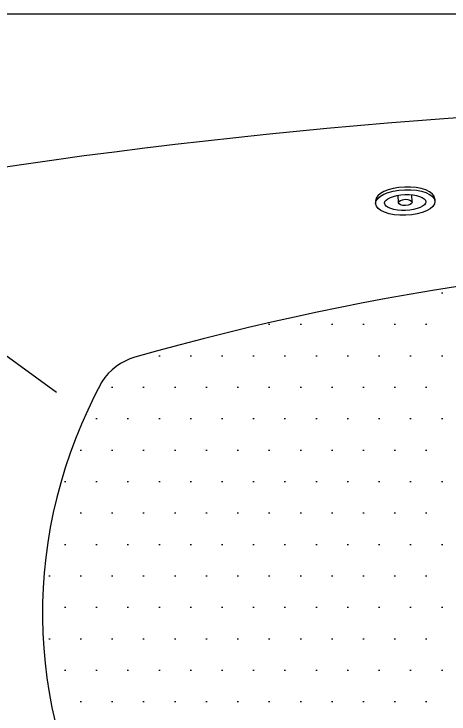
# Model space of a CAD drawing. Header units: millimetres. Extents: x -1273.05 to -1271.22, y 2211.68 to 2212.58.
# Drawn here: x -1272.824 to -1272.477, y 2212.026 to 2212.583 of the extents above; entities that cross this region are included whole.
import ezdxf

# ---------------------------------------------------------------- set-up
doc = ezdxf.new("R2010")
doc.units = ezdxf.units.MM
doc.header["$LTSCALE"] = 10
doc.layers.add('jacuzzi', color=1, linetype='Continuous')

msp = doc.modelspace()

# ---------------------------------------------------------------- hatches: boundary and pattern name
at = {"layer": 'jacuzzi'}
h = msp.add_hatch(dxfattribs=at)
h.set_pattern_fill('DOTS', color=256, scale=0.3999999999999915, style=0)
h.set_pattern_definition([(0, (-1272.095505007261, 2212.986342980403), (0.01249999999999973, 0.02499999999999946), [0, -0.02499999999999947])])
edge = h.paths.add_edge_path()
edge.add_ellipse((-1272.138852965447, 2210.359776547048), major_axis=(-2.093762755101993, 1.221582857651228e-14), ratio=0.9706639344262293, start_angle=253.6739598798405, end_angle=286.32604012016)
edge.add_arc((-1272.714835579569, 2212.265921433302), 0.04599999999999901, 105.8715609374852, 147.7396874252424)
edge.add_ellipse((-1272.476322791583, 2212.12549405455), major_axis=(0.110574848986246, 0.3351289578726664), ratio=0.9109614986786858, start_angle=78.60040975771315, end_angle=142.2915130122597)
edge.add_ellipse((-1272.703230878773, 2211.951289230511), major_axis=(0.05611999999999882, 8.258716985027304e-16), ratio=0.9706639344262296, start_angle=212.5592360529204, end_angle=261.8519387091682)
edge.add_ellipse((-1272.138852965447, 2215.777471501712), major_axis=(4.038137755101957, 6.523783374876665e-15), ratio=0.9706639344262294, start_angle=261.8519387091693, end_angle=267.529038594859)
edge.add_ellipse((-1272.138852965447, 2215.777471501712), major_axis=(4.038137755101957, 6.523783374876665e-15), ratio=0.9706639344262294, start_angle=272.4709614051408, end_angle=278.415646851083)
edge.add_ellipse((-1271.801383139312, 2212.12549405455), major_axis=(-0.09713810647671291, 0.3688129898044552), ratio=0.8365932284528794, start_angle=225.7837566933051, end_angle=283.4769329549852)
edge.add_arc((-1271.554397451785, 2211.945535190765), 0.04599999999999901, 278.1721488687749, 335.6094484105783)
edge.add_line((-1272.313306377517, 2211.861105226886), (-1272.286261999873, 2211.886566972638))
edge.add_line((-1271.964756550397, 2211.861441332507), (-1271.991443931021, 2211.886566972638))
edge.add_line((-1272.05480286581, 2211.882335327635), (-1271.991443931021, 2211.886566972638))
edge.add_spline(control_points=[(-1272.098236162284, 2211.923921540765), (-1272.098236162284, 2211.920113643591), (-1272.097696227044, 2211.916306202454), (-1272.094861097857, 2211.906494370374), (-1272.091609334147, 2211.900764718986), (-1272.082853184487, 2211.891315367307), (-1272.077356872204, 2211.887601039522), (-1272.066126067704, 2211.883256830391), (-1272.060545432193, 2211.882257161082), (-1272.054978075997, 2211.882332363251)], knot_values=[3.141592653589727, 3.141592653589727, 3.141592653589727, 3.141592653589727, 3.415040262512302, 3.415040262512302, 3.874107274591917, 3.874107274591917, 4.333174286671532, 4.333174286671532, 4.726304019634875, 4.726304019634875, 4.726304019634875, 4.726304019634875], degree=3, periodic=0)
edge.add_arc((-1272.138852965447, 2211.928051891406), 0.04061680316326439, 0, 180)
edge.add_spline(control_points=[(-1272.222727854897, 2211.882332363251), (-1272.218821779453, 2211.882279601161), (-1272.214908645335, 2211.882752795821), (-1272.204735268436, 2211.885399904566), (-1272.198739806516, 2211.888541546321), (-1272.188815413587, 2211.897147814465), (-1272.184895423228, 2211.902607801584), (-1272.180487664855, 2211.913496348106), (-1272.179469768611, 2211.918707858506), (-1272.179469768611, 2211.923921540765)], knot_values=[1.556881287564373, 1.556881287564373, 1.556881287564373, 1.556881287564373, 1.832702403045587, 1.832702403045587, 2.299948546546845, 2.299948546546845, 2.767194690048103, 2.767194690048103, 3.141592653589821, 3.141592653589821, 3.141592653589821, 3.141592653589821], degree=3, periodic=0)
edge.add_line((-1272.222903065085, 2211.882335327635), (-1272.286261999873, 2211.886566972638))

# ---------------------------------------------------------------- linework, layer by layer
for p, q in [((-1272.517679090073, 2212.432993189674), (-1272.517896430514, 2212.438917029693)), ((-1272.506807943877, 2212.433392042393), (-1272.507025284317, 2212.439315882412)), ((-1272.535875355806, 2212.434445489487), (-1272.535797682937, 2212.432328434558)), ((-1272.488767023882, 2212.436173852437), (-1272.488689351013, 2212.434056797509)), ((-1272.789873864712, 2212.282142466812), (-1272.947598798534, 2212.396573147887))]:
    msp.add_line(p, q, dxfattribs=at)
at = {"layer": 'jacuzzi', "color": 3}
msp.add_lwpolyline([(-1273.025842761366, 2212.583051491406), (-1271.251863169529, 2212.583051491406)], dxfattribs=at)
at = {"layer": 'jacuzzi'}
msp.add_arc((-1272.714835579569, 2212.265921433302), 0.04599999999999901, 105.8715609374852, 147.7396874252424, dxfattribs=at)
for centre, major_axis, ratio, start_param, end_param in [((-1272.138852965447, 2208.037675574007), (4.609549359680541, 2.177628106721276e-14), 0.9706639344262293, 1.402301678413065, 1.739290975176718), ((-1272.512321189844, 2212.435309670962), (0.02355416596217869, 0.0008641814752002886), 0.4319527517569434, 6.283185307179586, 9.42477796076938), ((-1272.512243516975, 2212.433192616033), (-0.005435573098321688, -0.0001994263599148111), 0.4618882339361123, -3.141592653589793, 3.141592653589793), ((-1272.138852965447, 2210.359776547048), (-2.093762755101993, 1.221582857651228e-14), 0.9706639344262293, 4.427445826475216, 4.997332134294172), ((-1272.476322791583, 2212.12549405455), (0.110574848986246, 0.3351289578726664), 0.9109614986786858, 1.371835943688773, 2.483455399708285)]:
    msp.add_ellipse(centre, major_axis=major_axis, ratio=ratio, start_param=start_param, end_param=end_param, dxfattribs=at)
for major_axis, ratio in [((0.02355416596217869, 0.0008641814752002886), 0.4319527517569434), ((0.01644610069542352, 0.0006033928598059766), 0.3816444813108653)]:
    msp.add_ellipse((-1272.512243516975, 2212.433192616033), major_axis=major_axis, ratio=ratio, dxfattribs=at)

doc.saveas('drawing.dxf')
